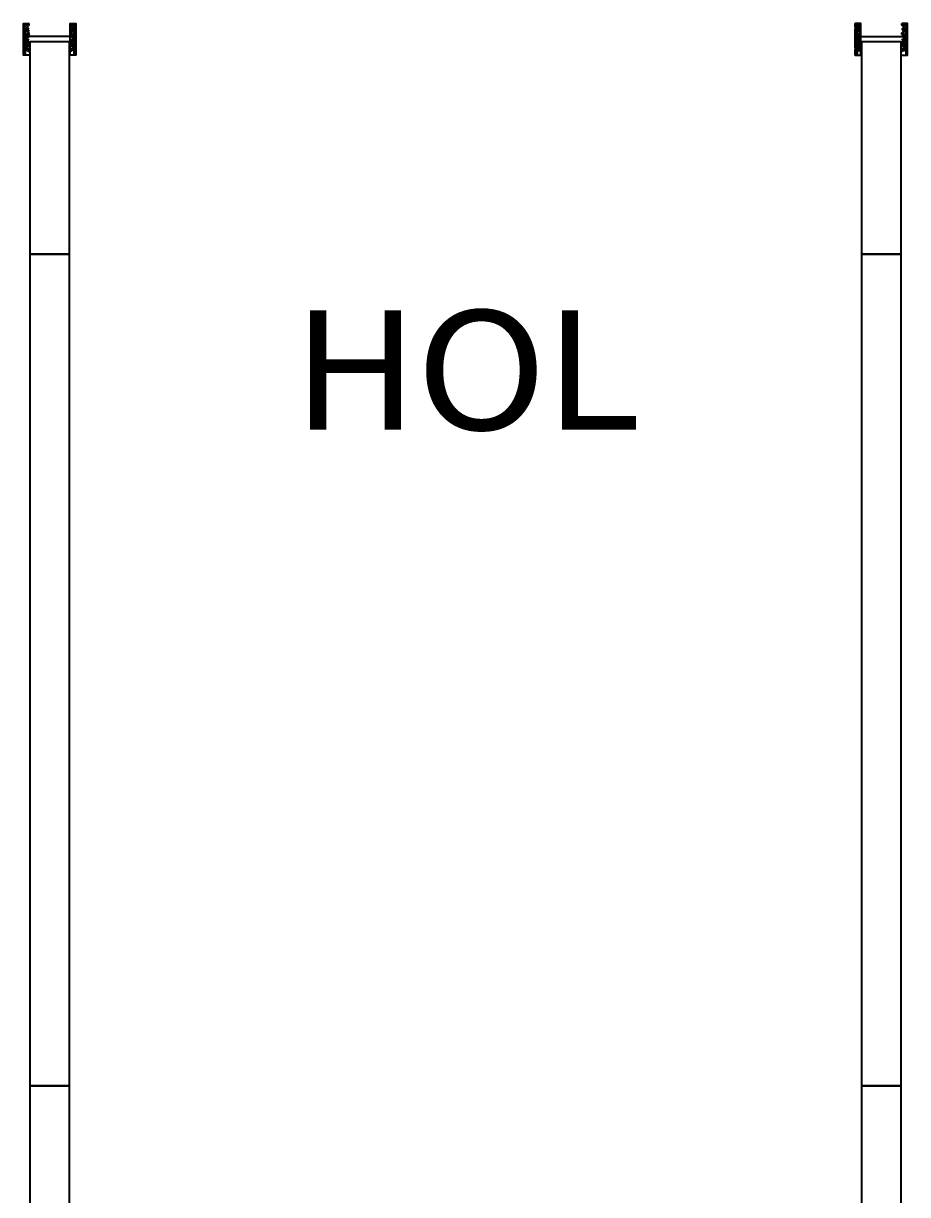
# Model space of a CAD drawing. Header units: centimetres. Extents: x -135 to 3640, y -1234 to 1338.
# Drawn here: x 2057.1 to 2190.4, y 351.1 to 527.8 of the extents above; entities that cross this region are included whole.
import ezdxf
from ezdxf.enums import TextEntityAlignment as Align

# ---------------------------------------------------------------- set-up
doc = ezdxf.new("R2010")
doc.units = ezdxf.units.CM
for name, color, linetype in [('IC_KAPILAR', 7, 'Continuous'), ('MONTAJ_STANDART', 7, 'Continuous'), ('MONTAJ_YAZI', 4, 'Continuous')]:
    doc.layers.add(name, color=color, linetype=linetype)
doc.styles.add('PORTMAN', font='DejaVuSans.ttf')

# ---------------------------------------------------------------- blocks, each defined once
blk = doc.blocks.new('BOM_I01_1255p0_IC_DOLU')
blk.add_lwpolyline([(0, 0), (6, 0), (6, 125.5), (0, 125.5)], close=True)
blk = doc.blocks.new('MNT_BOM_I01_1255p0_IC_DOLU')
blk.add_blockref('BOM_I01_1255p0_IC_DOLU', (0, 0))
blk = doc.blocks.new('kaynak-ic-kapi')
at = {"color": 133, "linetype": 'Continuous', "lineweight": 25, "true_color": 0x6ec1dd}
for p, q in [((54247.47, 7919.88), (54248.32, 7919.88)), ((54248.6, 7919.88), (54248.04, 7919.03)), ((54248.32, 7919.88), (54248.32, 7919.59)), ((54249.16, 7919.03), (54248.6, 7919.88)), ((54248.6, 7919.88), (54248.6, 7919.59)), ((54248.6, 7919.88), (54248.88, 7919.88)), ((54249.16, 7919.88), (54248.88, 7919.59)), ((54248.88, 7919.88), (54249.45, 7919.03)), ((54249.16, 7919.88), (54249.16, 7919.88)), ((54250.01, 7919.88), (54249.45, 7919.03)), ((54250.01, 7919.88), (54249.73, 7919.59)), ((54250.57, 7919.03), (54250.01, 7919.88)), ((54250.01, 7919.88), (54250.01, 7919.88)), ((54250.01, 7919.88), (54250.01, 7919.59)), ((54250.01, 7919.88), (54250.29, 7919.88)), ((54250.29, 7919.88), (54250.86, 7919.03)), ((54250.57, 7919.88), (54250.57, 7919.88)), ((54250.57, 7919.88), (54250.57, 7919.59)), ((54251.7, 7919.88), (54251.14, 7919.03)), ((54251.42, 7919.88), (54251.42, 7919.88)), ((54251.42, 7919.88), (54251.42, 7919.59)), ((54251.7, 7919.88), (54251.42, 7919.59)), ((54252.27, 7919.03), (54251.7, 7919.88)), ((54251.7, 7919.88), (54252.27, 7919.88)), ((54251.7, 7919.88), (54251.98, 7919.88)), ((54251.98, 7919.88), (54251.98, 7919.88)), ((54251.98, 7919.88), (54251.98, 7919.59)), ((54251.98, 7919.88), (54252.27, 7919.03)), ((54248.32, 7919.59), (54247.47, 7919.59)), ((54248.32, 7919.31), (54248.04, 7919.59)), ((54248.32, 7919.31), (54248.6, 7919.31)), ((54248.32, 7919.03), (54248.6, 7919.31)), ((54248.6, 7919.59), (54248.88, 7919.03)), ((54249.73, 7919.59), (54248.88, 7919.59)), ((54249.16, 7919.03), (54248.88, 7919.03)), ((54249.16, 7919.03), (54249.73, 7919.59)), ((54249.16, 7919.03), (54249.45, 7919.03)), ((54249.73, 7919.31), (54249.73, 7919.59)), ((54249.73, 7919.31), (54250.01, 7919.31)), ((54249.73, 7919.03), (54250.01, 7919.31)), ((54250.01, 7919.59), (54250.29, 7919.03)), ((54250.29, 7912.83), (54250.29, 7919.03)), ((54251.42, 7919.59), (54250.57, 7919.59)), ((54250.57, 7919.03), (54250.57, 7919.03)), ((54250.57, 7919.03), (54250.86, 7919.03)), ((54250.86, 7919.03), (54251.14, 7919.59)), ((54251.42, 7919.31), (54251.14, 7919.59)), ((54251.42, 7919.59), (54251.98, 7919.03)), ((54251.42, 7919.31), (54251.7, 7919.31)), ((54251.42, 7919.03), (54251.7, 7919.31)), ((54252.27, 7919.59), (54251.98, 7919.59)), ((54251.98, 7919.03), (54251.98, 7919.03)), ((54251.98, 7919.03), (54252.27, 7919.03)), ((54252.27, 7919.03), (54252.27, 7919.03)), ((54248.6, 7911.98), (54248.04, 7912.83)), ((54248.32, 7912.83), (54248.6, 7912.26)), ((54249.16, 7912.83), (54248.6, 7911.98)), ((54248.6, 7912.26), (54248.88, 7912.83)), ((54249.16, 7912.83), (54248.88, 7912.83)), ((54248.88, 7911.98), (54249.45, 7912.83)), ((54249.16, 7912.83), (54249.45, 7912.83)), ((54249.16, 7912.83), (54249.73, 7912.26)), ((54250.01, 7911.98), (54249.45, 7912.83)), ((54249.73, 7912.83), (54250.01, 7912.26)), ((54250.57, 7912.83), (54250.01, 7911.98)), ((54250.01, 7912.26), (54250.29, 7912.83)), ((54250.29, 7911.98), (54250.86, 7912.83)), ((54250.57, 7912.83), (54250.57, 7912.83)), ((54250.57, 7912.83), (54250.86, 7912.83)), ((54250.86, 7912.83), (54251.14, 7912.26)), ((54251.7, 7911.98), (54251.14, 7912.83)), ((54251.42, 7912.26), (54251.98, 7912.83)), ((54251.42, 7912.83), (54251.7, 7912.26)), ((54252.27, 7912.83), (54251.7, 7911.98)), ((54251.98, 7912.83), (54251.98, 7912.83)), ((54251.98, 7912.83), (54252.27, 7912.83)), ((54251.98, 7911.98), (54252.27, 7912.83)), ((54252.27, 7912.83), (54252.27, 7912.83)), ((54248.32, 7912.26), (54247.47, 7912.26)), ((54247.47, 7911.98), (54248.32, 7911.98)), ((54248.32, 7912.26), (54248.04, 7912.26)), ((54248.32, 7912.26), (54248.32, 7911.98)), ((54248.32, 7912.26), (54248.6, 7912.26)), ((54249.16, 7911.98), (54248.88, 7912.26)), ((54249.73, 7912.26), (54248.88, 7912.26)), ((54249.16, 7911.98), (54249.16, 7911.98)), ((54250.01, 7911.98), (54249.73, 7912.26)), ((54249.73, 7912.26), (54249.73, 7912.26)), ((54249.73, 7912.26), (54250.01, 7912.26)), ((54250.01, 7911.98), (54250.01, 7912.26)), ((54250.01, 7911.98), (54250.01, 7911.98)), ((54250.01, 7911.98), (54250.29, 7911.98)), ((54250.57, 7911.98), (54250.57, 7912.26)), ((54251.42, 7912.26), (54250.57, 7912.26)), ((54250.57, 7911.98), (54250.57, 7911.98)), ((54251.42, 7912.26), (54251.14, 7912.26)), ((54251.42, 7911.98), (54251.42, 7912.26)), ((54251.7, 7911.98), (54251.42, 7912.26)), ((54251.42, 7912.26), (54251.7, 7912.26)), ((54251.42, 7911.98), (54251.42, 7911.98)), ((54251.7, 7911.98), (54252.27, 7911.98)), ((54251.7, 7911.98), (54251.98, 7911.98)), ((54251.98, 7911.98), (54251.98, 7912.26)), ((54252.27, 7912.26), (54251.98, 7912.26)), ((54251.98, 7911.98), (54251.98, 7911.98))]:
    blk.add_line(p, q, dxfattribs=at)
for points in [[(54247.47, 7919.03), (54247.47, 7919.88), (54252.27, 7919.88), (54252.27, 7919.03)], [(54248.6, 7919.88), (54250.01, 7919.88), (54251.42, 7919.88)], [(54248.6, 7912.26), (54248.6, 7911.98), (54248.88, 7911.98)], [(54248.6, 7911.98), (54250.01, 7911.98), (54251.42, 7911.98)]]:
    blk.add_lwpolyline(points, dxfattribs=at)
blk.add_lwpolyline([(54247.47, 7912.83), (54252.27, 7912.83), (54252.27, 7911.98), (54247.47, 7911.98)], close=True, dxfattribs=at)
blk = doc.blocks.new('BOM_K01_IC_KAPI_ACIKLIK820')
at = {"layer": 'IC_KAPILAR'}
blk.add_blockref('kaynak-ic-kapi', (0, 0), dxfattribs=at)
blk = doc.blocks.new('BOM_I11_1255p0_IC_K01_SOL_UST_KAYP102p5')
blk.add_lwpolyline([(0, 0), (6, 0), (6, 32), (0, 32)], close=True)
at = {"layer": 'IC_KAPILAR', "rotation": 90}
blk.add_blockref('BOM_K01_IC_KAPI_ACIKLIK820', (7918.93, -54217.469), dxfattribs=at)
blk = doc.blocks.new('MNT_BOM_I11_1255p0_IC_K01_SOL_UST_KAYP102p5')
blk.add_blockref('BOM_I11_1255p0_IC_K01_SOL_UST_KAYP102p5', (0, 0))
blk = doc.blocks.new('BOM_I11_1255p0_IC_K01_SAG_UST_KAYP102p5')
blk.add_lwpolyline([(0, 0), (6, 0), (6, 32), (0, 32)], close=True)
at = {"layer": 'IC_KAPILAR', "xscale": -1, "rotation": 270}
blk.add_blockref('BOM_K01_IC_KAPI_ACIKLIK820', (-7912.93, -54217.469), dxfattribs=at)
blk = doc.blocks.new('MNT_BOM_I11_1255p0_IC_K01_SAG_UST_KAYP102p5')
blk.add_blockref('BOM_I11_1255p0_IC_K01_SAG_UST_KAYP102p5', (0, 0))

msp = doc.modelspace()

# ---------------------------------------------------------------- block references
at = {"layer": 'MONTAJ_STANDART'}
for name, p in [('MNT_BOM_I11_1255p0_IC_K01_SOL_UST_KAYP102p5', (2058, 493)), ('MNT_BOM_I11_1255p0_IC_K01_SAG_UST_KAYP102p5', (2183.5, 493)), ('MNT_BOM_I01_1255p0_IC_DOLU', (2058, 367.5)), ('MNT_BOM_I01_1255p0_IC_DOLU', (2183.5, 367.5)), ('MNT_BOM_I01_1255p0_IC_DOLU', (2058, 242)), ('MNT_BOM_I01_1255p0_IC_DOLU', (2183.5, 242))]:
    msp.add_blockref(name, p, dxfattribs=at)

# ---------------------------------------------------------------- texts
at = {"layer": 'MONTAJ_YAZI', "style": 'PORTMAN'}
msp.add_text('HOL', height=18, dxfattribs=at).set_placement((2123.75, 475.5), align=Align.MIDDLE_CENTER)

doc.saveas('drawing.dxf')
